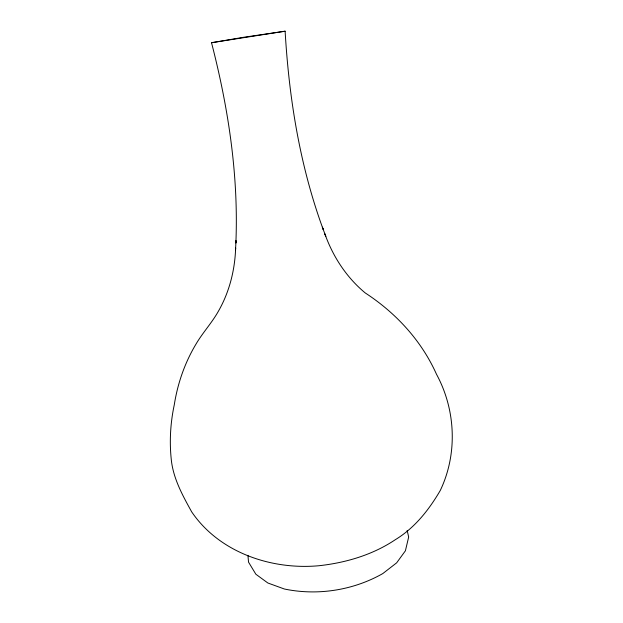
<?xml version="1.0" encoding="UTF-8"?>
<svg xmlns="http://www.w3.org/2000/svg" width="623" height="623" viewBox="0 0 623 623"><rect width="100%" height="100%" fill="white"/><g stroke="black" fill="none" stroke-linecap="round" stroke-linejoin="round"><path stroke-width="0.93" d="M211.524 42.722L243.601 37.287L285.124 31.197C289.033 98.473 299.865 165.913 323.173 229.357L322.34 227.146L325.79 236.327L324.902 233.96C332.947 256.66 346.59 277.515 365.21 292.927C395.94 312.964 421.436 340.555 436.497 374.259C455.795 409.794 457.749 453.84 440.297 490.433C428.959 509.863 414.778 527.891 395.278 539.72C372.679 554.875 345.897 562.771 319.015 565.723C271.363 570.123 219.304 552.546 191.682 511.865C182.469 495.192 172.921 477.989 171.185 458.645C169.378 440.679 170.5 422.472 174.276 404.818C177.617 383.566 184.758 362.913 195.809 344.426C202.6 332.721 211.991 322.784 218.564 310.939C229.474 291.798 234.941 269.891 235.634 247.938L235.51 250.462L235.992 240.673L235.876 243.032C238.671 175.499 228.376 107.974 211.524 42.722L285.124 31.197M407.162 530.399L408.665 537.049L405.394 550.81L396.656 562.826L382.81 573.565C353.264 590.347 317.574 595.931 284.322 588.992L267.851 582.996L255.858 574.227L248.53 562.125L247.931 555.327"/></g></svg>
